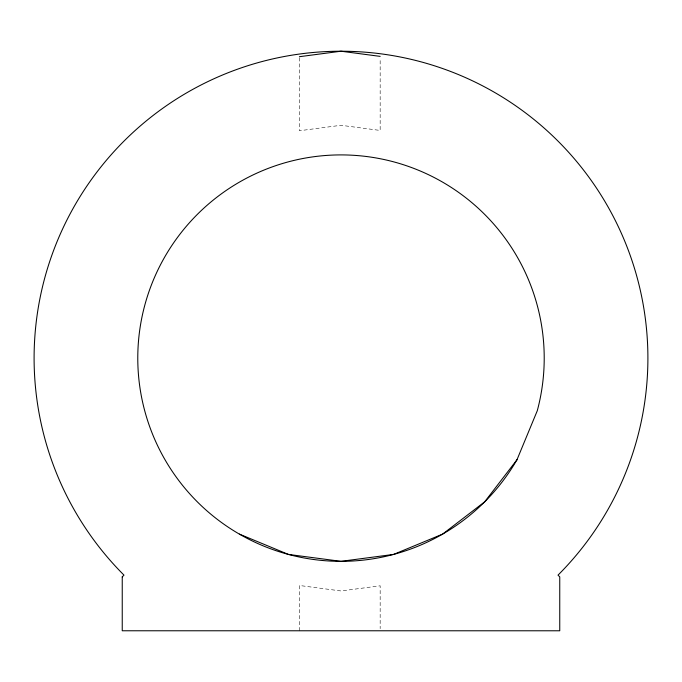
<?xml version="1.0" encoding="UTF-8"?>
<svg xmlns="http://www.w3.org/2000/svg" width="682" height="682" viewBox="0 0 682 682"><rect width="100%" height="100%" fill="white"/><g stroke="black" fill="none" stroke-linecap="round" stroke-linejoin="round"><path stroke-width="0.51" stroke-dasharray="3.41 2.56" d="M299.389 630.773L299.389 585.48L341 590.962L380.164 585.804L380.164 628.685M299.398 57.757L299.398 130.756L341 125.283L380.164 130.441L380.164 58.49"/><path stroke-width="1.02" d="M516.99 459.728L537.288 410.717A203.21 203.21 0 0 0 305.715 157.994A203.21 203.21 0 0 0 174.532 474.681A203.21 203.21 0 0 0 516.99 459.728L484.689 501.816L442.609 534.108L393.591 554.415L341 561.337L288.401 554.415L239.391 534.108M299.398 56.7L341 51.218L380.164 56.376M122.24 576.878L122.24 630.773L559.752 630.782L559.752 576.878L558.012 575.131A306.9 306.9 0 0 0 558.012 141.114A306.9 306.9 0 0 0 123.988 141.106A306.9 306.9 0 0 0 123.988 575.131L122.24 576.878"/></g></svg>
